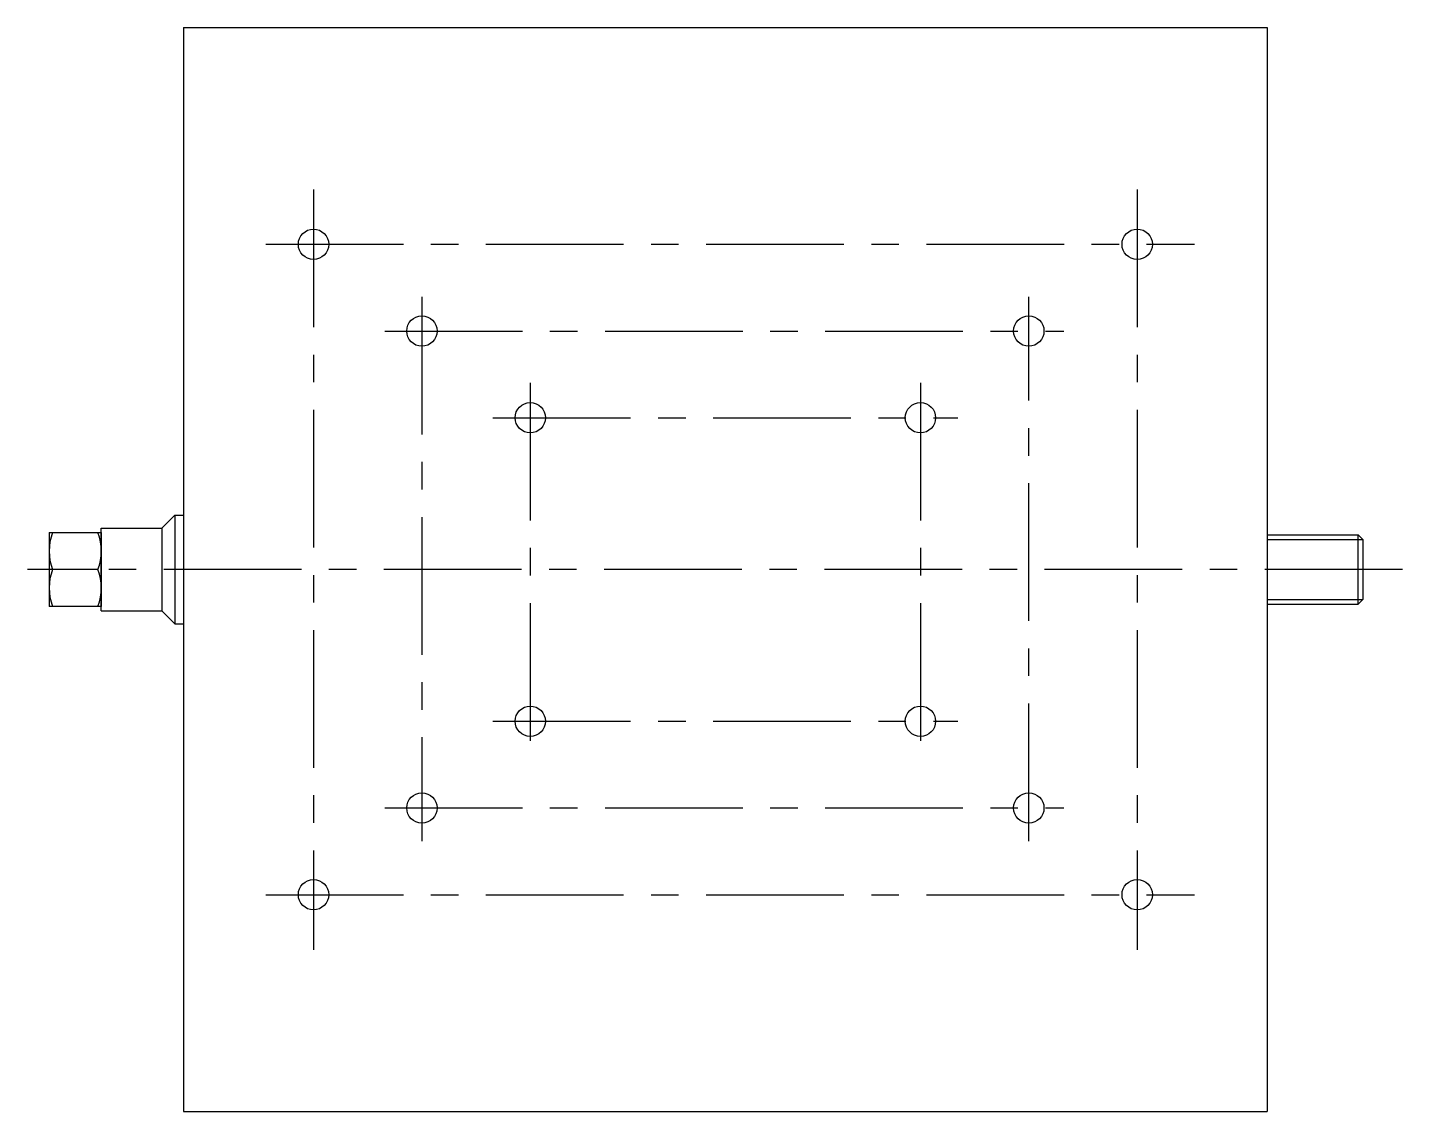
# Model space of a CAD drawing. Extents: x -141 to 751, y -125 to 1231.
# Drawn here: x -36 to 281.2, y 981.2 to 1231.2 of the extents above; entities that cross this region are included whole.
import ezdxf

# ---------------------------------------------------------------- set-up
doc = ezdxf.new("R2010")
doc.units = 0
doc.linetypes.add('CENTER', pattern=[50.8, 31.75, -6.35, 6.35, -6.35])
doc.layers.get('0').update_dxf_attribs({"linetype": 'CONTINUOUS'})
doc.layers.add('CENTER', color=1, linetype='CENTER')

msp = doc.modelspace()

# ---------------------------------------------------------------- linework, layer by layer
at = {"color": 7, "linetype": 'CONTINUOUS'}
for p, q in [((0, 1231.16), (250, 1231.16)), ((0, 1231.16), (0, 981.16)), ((250, 1231.16), (250, 981.16)), ((-1.98, 1118.66), (-4.98, 1115.66)), ((-1.98, 1118.66), (-1.98, 1093.66)), ((-1.98, 1118.66), (0, 1118.66)), ((-30.98, 1114.66), (-30.98, 1097.66)), ((-30.98, 1114.66), (-18.98, 1114.66)), ((-18.98, 1096.66), (-18.98, 1115.66)), ((-18.98, 1115.66), (-4.98, 1115.66)), ((-18.98, 1114.66), (-18.98, 1097.66)), ((-4.98, 1115.66), (-4.98, 1096.66)), ((250, 1114.16), (270.94, 1114.16)), ((270.94, 1098.16), (270.94, 1114.16)), ((272.02, 1113.08), (270.94, 1114.16)), ((272.02, 1113.08), (272.02, 1099.24)), ((-19.74, 1106.16), (-30.22, 1106.16)), ((-18.98, 1097.66), (-30.98, 1097.66)), ((250, 1098.16), (270.94, 1098.16)), ((270.94, 1098.16), (272.02, 1099.24)), ((-18.98, 1096.66), (-4.98, 1096.66)), ((-1.98, 1093.66), (-4.98, 1096.66)), ((-1.98, 1093.66), (0, 1093.66)), ((0, 981.16), (250, 981.16))]:
    msp.add_line(p, q, dxfattribs=at)
at = {"color": 3, "linetype": 'CONTINUOUS'}
for p, q in [((250, 1113.08), (272.02, 1113.08)), ((250, 1099.24), (272.02, 1099.24))]:
    msp.add_line(p, q, dxfattribs=at)
at = {"color": 7, "linetype": 'CONTINUOUS'}
for centre in [(30, 1181.16), (220, 1181.16), (55, 1161.16), (195, 1161.16), (80, 1141.16), (170, 1141.16), (80, 1071.16), (170, 1071.16), (55, 1051.16), (195, 1051.16), (30, 1031.16), (220, 1031.16)]:
    msp.add_circle(centre, 3.5, dxfattribs=at)
for centre, start, end in [((-18.7, 1110.41), 159.7438, 200.2562), ((-31.25, 1110.41), 339.7438, 20.2562), ((-18.7, 1101.91), 159.7438, 200.2562), ((-31.25, 1101.91), 339.7438, 20.2562)]:
    msp.add_arc(centre, 12.28, start, end, dxfattribs=at)
at = {"layer": 'CENTER', "color": 1, "linetype": 'CENTER'}
for p, q in [((30, 1193.79), (30, 1018.41)), ((220, 1193.79), (220, 1018.41)), ((18.98, 1181.16), (233.25, 1181.16)), ((55, 1169.06), (55, 1043.51)), ((195, 1043.51), (195, 1169.06)), ((46.45, 1161.16), (203.06, 1161.16)), ((80, 1149.23), (80, 1063.15)), ((170, 1149.23), (170, 1063.15)), ((71.4, 1141.16), (178.65, 1141.16)), ((281.2, 1106.16), (-35.98, 1106.16)), ((71.4, 1071.16), (178.65, 1071.16)), ((46.45, 1051.16), (203.06, 1051.16)), ((18.98, 1031.16), (233.25, 1031.16))]:
    msp.add_line(p, q, dxfattribs=at)

doc.saveas('drawing.dxf')
